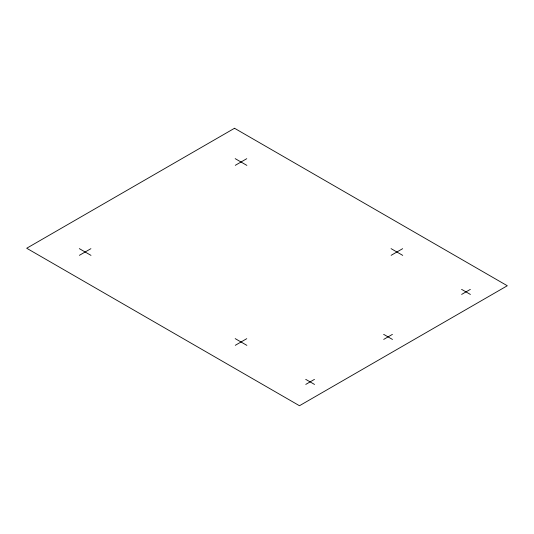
<?xml version="1.0" encoding="UTF-8"?>
<svg xmlns="http://www.w3.org/2000/svg" width="534" height="534" viewBox="0 0 534 534"><rect width="100%" height="100%" fill="white"/><g stroke="black" fill="none" stroke-linecap="round" stroke-linejoin="round"><path stroke-width="0.8" d="M79.392 255.325L90.907 248.677M235.267 165.333L246.775 158.685M235.267 345.318L246.775 338.669M391.135 255.325L402.649 248.677M305.775 384.4L314.473 379.38M383.712 339.404L392.41 334.384M461.643 294.408L470.341 289.388M235.174 158.638L246.868 165.386M391.048 248.624L402.736 255.379M461.576 289.348L470.414 294.448M383.646 334.344L392.477 339.444M79.306 248.624L90.994 255.379M235.174 338.616L246.868 345.364M305.708 379.34L314.539 384.44M234.526 128.267L26.7 248.25L299.474 405.733L507.3 285.75L234.526 128.267"/></g></svg>
